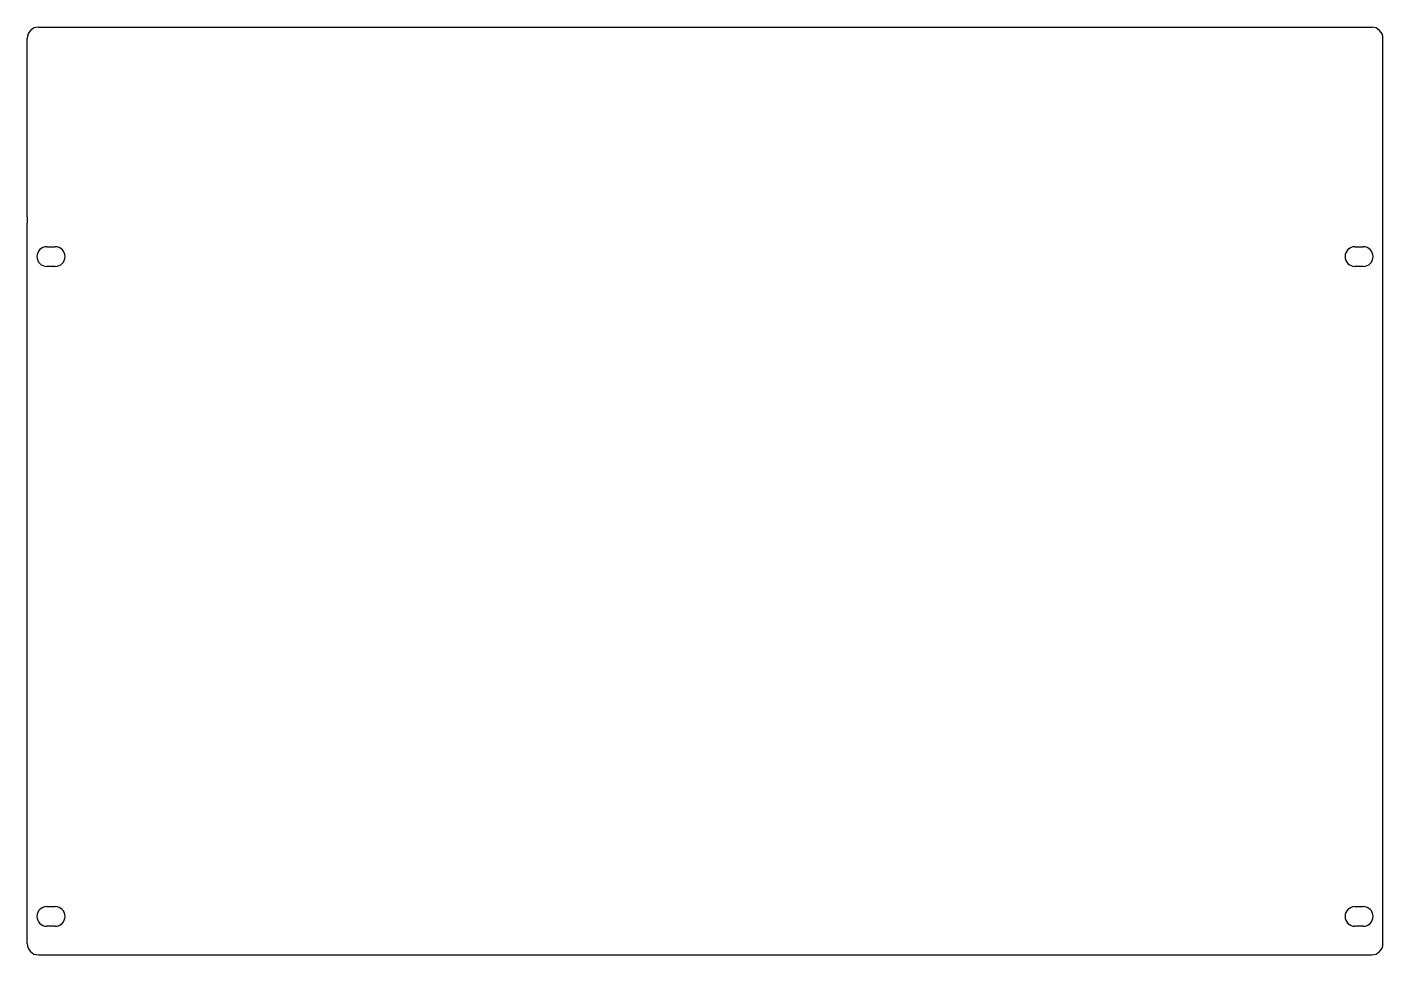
# Model space of a CAD drawing. Header units: millimetres. Extents: x 60 to 543, y 45 to 375.
import ezdxf

# ---------------------------------------------------------------- set-up
doc = ezdxf.new("R2010")
doc.units = ezdxf.units.MM
doc.layers.add('Default', color=7, linetype='Continuous')
doc.layers.add('L_COM_OBLOGO', color=7, linetype='Continuous')

# ---------------------------------------------------------------- blocks, each defined once
blk = doc.blocks.new('SE')
at = {"layer": 'L_COM_OBLOGO', "color": 7, "linetype": 'Continuous'}
for p, q in [((64.15, 375.41), (539.15, 375.41)), ((60.15, 307.61), (60.15, 371.41)), ((543.15, 307.61), (543.15, 371.41)), ((60.15, 307.61), (60.15, 305.52)), ((60.15, 48.72), (60.15, 305.52)), ((543.15, 305.52), (543.15, 307.61)), ((543.15, 48.72), (543.15, 305.52)), ((67.15, 297.12), (70.15, 297.12)), ((533.15, 297.12), (536.15, 297.12)), ((70.15, 290.12), (67.15, 290.12)), ((536.15, 290.12), (533.15, 290.12)), ((67.15, 61.91), (70.15, 61.91)), ((533.15, 61.91), (536.15, 61.91)), ((70.15, 54.91), (67.15, 54.91)), ((536.15, 54.91), (533.15, 54.91)), ((64.15, 44.72), (539.15, 44.72))]:
    blk.add_line(p, q, dxfattribs=at)
for centre, radius, start, end in [((64.15, 371.41), 4, 90, 180), ((539.15, 371.41), 4, 0, 90), ((67.15, 293.62), 3.5, 90, 270), ((70.15, 293.62), 3.5, 270, 90), ((533.15, 293.62), 3.5, 90, 270), ((536.15, 293.62), 3.5, 270, 90), ((67.15, 58.41), 3.5, 90, 270), ((70.15, 58.41), 3.5, 270, 90), ((533.15, 58.41), 3.5, 90, 270), ((536.15, 58.41), 3.5, 270, 90), ((64.15, 48.72), 4, 180, 270), ((539.15, 48.72), 4, 270, 0)]:
    blk.add_arc(centre, radius, start, end, dxfattribs=at)

msp = doc.modelspace()

# ---------------------------------------------------------------- block references
at = {"layer": 'Default'}
msp.add_blockref('SE', (0, 0), dxfattribs=at)

doc.saveas('drawing.dxf')
